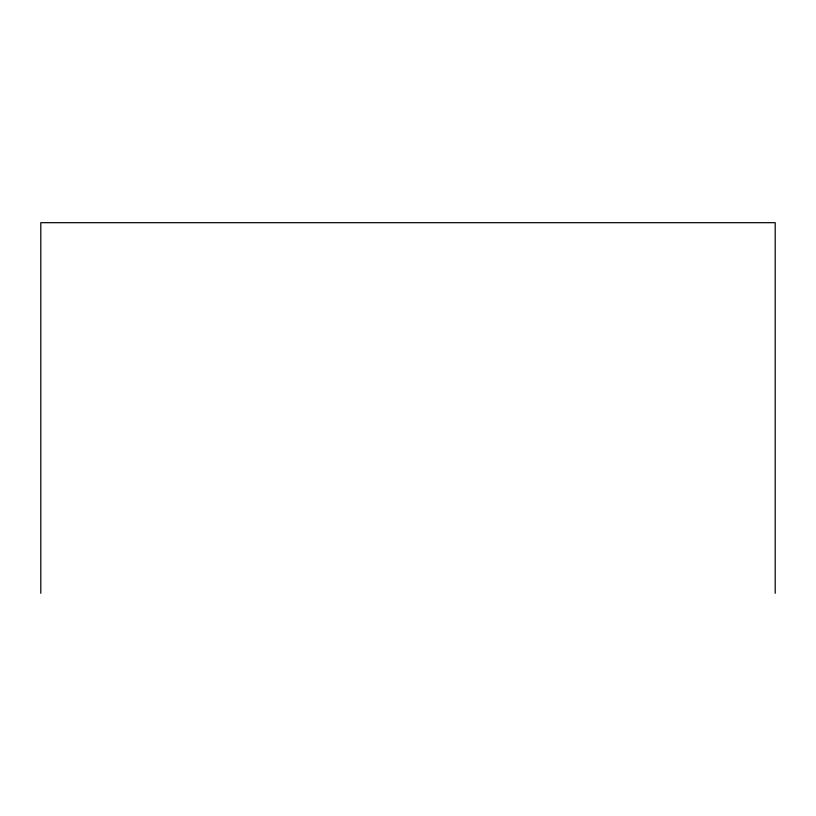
<?xml version="1.0" encoding="UTF-8"?>
<svg xmlns="http://www.w3.org/2000/svg" width="816" height="816" viewBox="0 0 816 816"><rect width="100%" height="100%" fill="white"/><g stroke="black" fill="none" stroke-linecap="round" stroke-linejoin="round"><path stroke-width="1.22" d="M775.2 593.314L775.2 222.686L40.8 222.686L40.8 593.314"/></g></svg>
